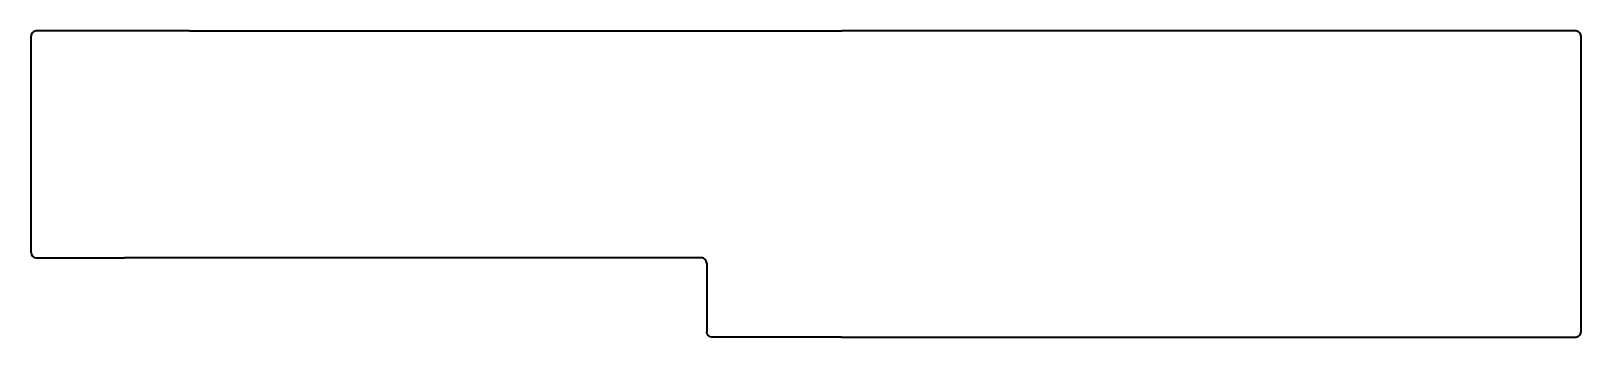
# Model space of a CAD drawing. Extents: x 2 to 295, y 76 to 134.
import ezdxf

# ---------------------------------------------------------------- set-up
doc = ezdxf.new("R2010")
doc.units = 0

msp = doc.modelspace()

# ---------------------------------------------------------------- linework, layer by layer
at = {"color": 7, "lineweight": 35}
for p, q in [((1.713303, 92.006615), (1.713303, 133.006622)), ((31.713303, 134.006622), (2.713303, 134.006622)), ((31.713303, 134.006622), (155.22319, 134.006622)), ((294.286682, 134.006622), (155.33046, 134.006622)), ((295.286682, 77.006615), (295.286682, 133.006622)), ((128.691605, 91.006615), (31.713303, 91.006615)), ((155.22319, 76.006615), (130.672379, 76.006615)), ((155.33046, 76.006615), (294.286682, 76.006615))]:
    msp.add_line(p, q, dxfattribs=at)
at = {"color": 7, "lineweight": 35, "ltscale": 0.002682}
for p, q in [((155.22319, 134.006622), (155.33046, 134.006622)), ((155.22319, 76.006615), (155.33046, 76.006615))]:
    msp.add_line(p, q, dxfattribs=at)
at = {"color": 7, "lineweight": 35, "ltscale": 0.417842}
msp.add_line((2.713303, 91.006615), (19.427002, 91.006615), dxfattribs=at)
at = {"color": 7, "lineweight": 35, "ltscale": 0.307158}
msp.add_line((31.713303, 91.006615), (19.427002, 91.006615), dxfattribs=at)
at = {"color": 7, "lineweight": 35, "ltscale": 0.325}
msp.add_line((129.691605, 90.006615), (129.691605, 77.006615), dxfattribs=at)
at = {"color": 7, "lineweight": 35}
msp.add_lwpolyline([(130.672379, 76.006615), (130.364456, 76.057182), (130.089066, 76.202751), (129.920456, 76.36454), (129.794479, 76.560844), (129.702744, 76.856621), (129.691605, 77.006615)], dxfattribs=at)
for centre, start, end in [((2.713303, 133.006622), 90.000003, 180.000005), ((294.286682, 133.006622), 0, 90.000003), ((2.713303, 92.006615), 180.000005, 269.999997), ((128.691605, 90.006615), 360, 90.000003), ((294.286682, 77.006615), 269.999997, 360)]:
    msp.add_arc(centre, 1, start, end, dxfattribs=at)

doc.saveas('drawing.dxf')
